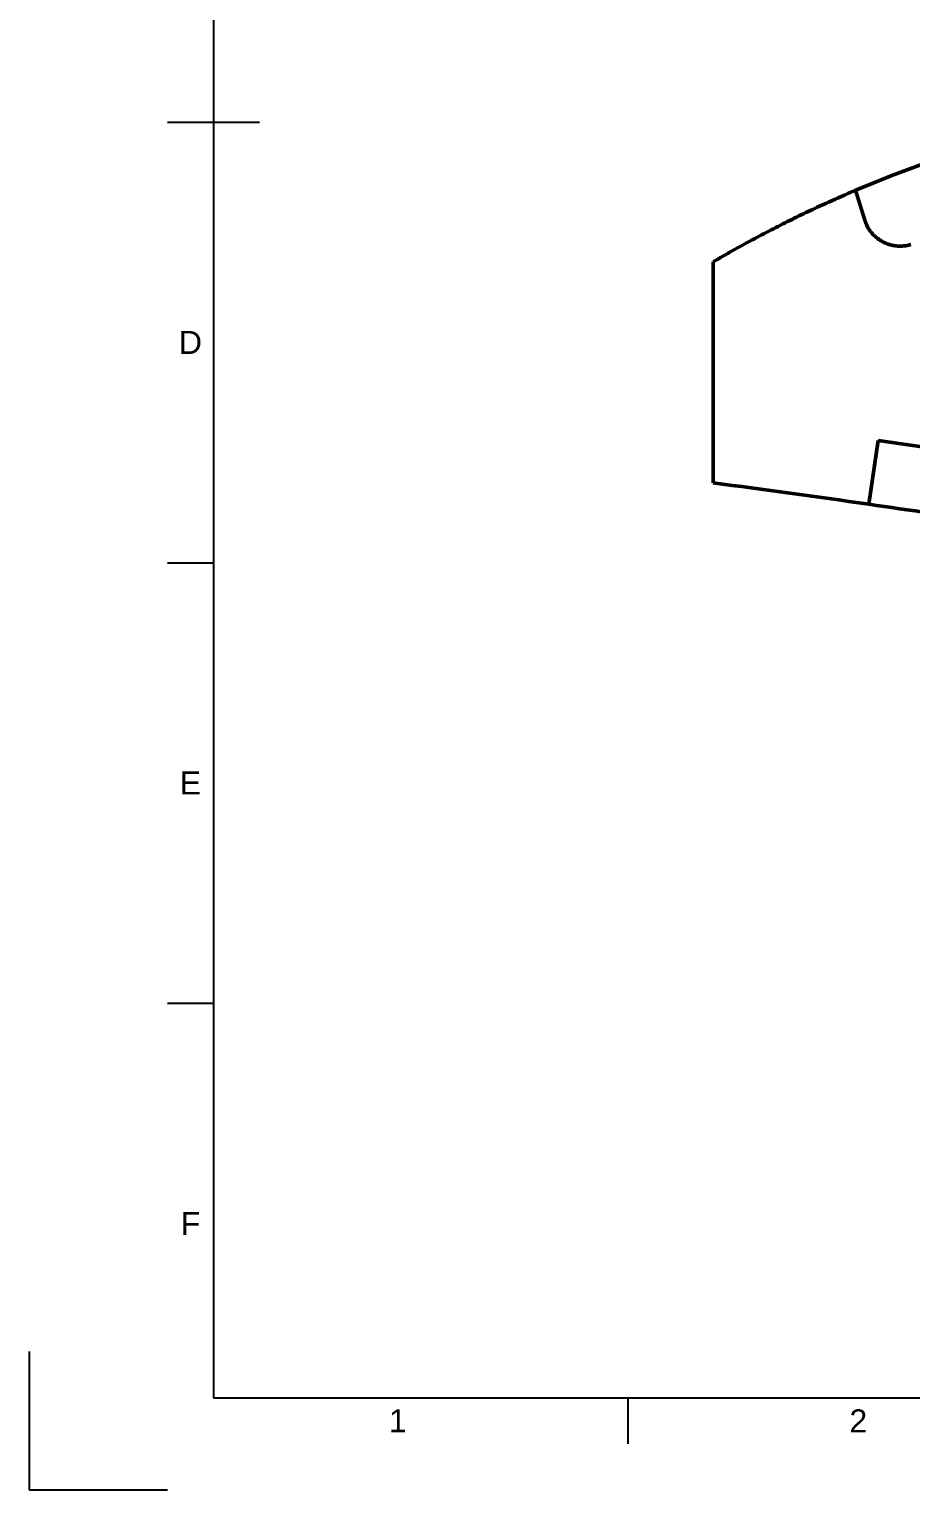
# Model space of a CAD drawing. Header units: millimetres. Extents: x 0 to 420, y 0 to 297.
# Drawn here: x 0 to 95.7, y 0 to 158.6 of the extents above; entities that cross this region are included whole.
import ezdxf
from ezdxf.enums import TextEntityAlignment as Align

# ---------------------------------------------------------------- set-up
doc = ezdxf.new("R2010")
doc.units = ezdxf.units.MM
doc.header["$LTSCALE"] = 0.75
doc.layers.add('Border', color=7, linetype='Continuous', lineweight=25)
doc.layers.add('Sichtbar', color=7, linetype='Continuous', lineweight=50)
doc.styles.add('FusionTitle', font='arial.ttf')

# ---------------------------------------------------------------- blocks, each defined once
blk = doc.blocks.new('ISO_A3_SHEET')
at = {"layer": 'Border'}
for p, q in [((20, 287), (20, 10)), ((15, 148.5), (25, 148.5)), ((15, 100.66667), (20, 100.66667)), ((15, 52.83334), (20, 52.83334)), ((20, 10), (410, 10)), ((65, 5), (65, 10))]:
    blk.add_line(p, q, dxfattribs=at)
at = {"layer": 'Defpoints'}
for p, q in [((0, 15), (0, 0)), ((0, 0), (15, 0))]:
    blk.add_line(p, q, dxfattribs=at)
at = {"layer": 'Border', "style": 'FusionTitle'}
for s, p in [('D', (17.5, 124.58334)), ('E', (17.5, 76.75001)), ('F', (17.5, 28.91668)), ('1', (40, 7.5)), ('2', (90, 7.5))]:
    blk.add_text(s, height=2.5, dxfattribs=at).set_placement(p, align=Align.MIDDLE)

msp = doc.modelspace()

# ---------------------------------------------------------------- linework, layer by layer
at = {"layer": 'Sichtbar', "extrusion": (-1e-16, -1, 2.967e-13)}
for p, q in [((90.7, 137.87, 14.51), (89.71, 141.11, 14.51)), ((74.24, 133.33, 14.51), (74.24, 109.33, 14.51)), ((91.13, 107.01, 14.51), (92.16, 113.95, 14.51)), ((92.16, 113.95, 14.51), (110.19, 111.26, 14.51))]:
    msp.add_line(p, q, dxfattribs=at)
at = {"layer": 'Sichtbar'}
for points in [[(89.71, 141.11, 4.51), (100.22, 145.55, 4.51), (110.29, 148.24, 4.51), (123.66, 152.33, 4.51)], [(74.24, 109.33, 14.51), (79.73, 108.62, 14.51), (85.37, 107.84, 14.51), (91.13, 107.01, 14.51)], [(118.4, 102.95, 7.01), (109.04, 104.36, 7.01), (100.06, 105.72, 7.01), (91.13, 107.01, 7.01)]]:
    msp.add_open_spline(points, degree=3, dxfattribs=at)
for points, knots in [([(89.71, 141.11, 14.51), (89.31, 140.94, 14.51), (88.24, 140.48, 14.51), (86.52, 139.71, 14.51), (84.54, 138.79, 14.51), (82.54, 137.82, 14.51), (80.51, 136.79, 14.51), (78.45, 135.7, 14.51), (76.35, 134.55, 14.51), (74.95, 133.74, 14.51), (74.24, 133.33, 14.51)], [7.2601, 7.2601, 7.2601, 7.2601, 7.524673, 7.954138, 8.390522, 8.835227, 9.28967, 9.755274, 10.233472, 10.725699, 10.725699, 10.725699, 10.725699]), ([(95.7, 135.21, 14.51), (95.61, 135.18, 14.51), (95.43, 135.13, 14.51), (95.17, 135.08, 14.51), (94.9, 135.05, 14.51), (94.64, 135.03, 14.51), (94.38, 135.03, 14.51), (94.12, 135.05, 14.51), (93.86, 135.09, 14.51), (93.61, 135.14, 14.51), (93.36, 135.21, 14.51), (93.12, 135.29, 14.51), (92.88, 135.39, 14.51), (92.65, 135.5, 14.51), (92.43, 135.63, 14.51), (92.21, 135.77, 14.51), (92.01, 135.93, 14.51), (91.81, 136.1, 14.51), (91.66, 136.25, 14.51), (91.54, 136.37, 14.51), (91.46, 136.47, 14.51), (91.38, 136.57, 14.51), (91.3, 136.68, 14.51), (91.22, 136.78, 14.51), (91.15, 136.89, 14.51), (91.09, 136.99, 14.51), (91.05, 137.06, 14.51), (91.01, 137.12, 14.51), (90.98, 137.18, 14.51), (90.95, 137.24, 14.51), (90.92, 137.3, 14.51), (90.9, 137.36, 14.51), (90.87, 137.42, 14.51), (90.85, 137.47, 14.51), (90.83, 137.51, 14.51), (90.82, 137.54, 14.51), (90.8, 137.58, 14.51), (90.79, 137.61, 14.51), (90.78, 137.64, 14.51), (90.77, 137.67, 14.51), (90.76, 137.69, 14.51), (90.76, 137.7, 14.51), (90.75, 137.72, 14.51), (90.74, 137.74, 14.51), (90.74, 137.75, 14.51), (90.73, 137.77, 14.51), (90.73, 137.78, 14.51), (90.73, 137.79, 14.51), (90.72, 137.8, 14.51), (90.72, 137.81, 14.51), (90.72, 137.82, 14.51), (90.72, 137.82, 14.51), (90.71, 137.83, 14.51), (90.71, 137.83, 14.51), (90.71, 137.84, 14.51), (90.71, 137.84, 14.51), (90.71, 137.85, 14.51), (90.71, 137.85, 14.51), (90.71, 137.85, 14.51), (90.71, 137.85, 14.51), (90.71, 137.86, 14.51), (90.7, 137.86, 14.51), (90.7, 137.86, 14.51), (90.7, 137.86, 14.51), (90.7, 137.86, 14.51), (90.7, 137.86, 14.51), (90.7, 137.86, 14.51), (90.7, 137.86, 14.51), (90.7, 137.86, 14.51), (90.7, 137.86, 14.51), (90.7, 137.86, 14.51), (90.7, 137.86, 14.51), (90.7, 137.86, 14.51), (90.7, 137.87, 14.51), (90.7, 137.87, 14.51), (90.7, 137.87, 14.51), (90.7, 137.87, 14.51), (90.7, 137.87, 14.51), (90.7, 137.87, 14.51), (90.7, 137.87, 14.51), (90.7, 137.87, 14.51), (90.7, 137.87, 14.51), (90.7, 137.87, 14.51)], [-1.25605, -1.25605, -1.25605, -1.25605, -1.201423, -1.14751, -1.094194, -1.041376, -0.988965, -0.936884, -0.885066, -0.833451, -0.781991, -0.730639, -0.679357, -0.62811, -0.576862, -0.525579, -0.474225, -0.42276, -0.371141, -0.345254, -0.319309, -0.293298, -0.267213, -0.241044, -0.214784, -0.188421, -0.175198, -0.161944, -0.14866, -0.135342, -0.121991, -0.108603, -0.095178, -0.081714, -0.074966, -0.068208, -0.06144, -0.05466, -0.047869, -0.041067, -0.037662, -0.034253, -0.030842, -0.027427, -0.02401, -0.020589, -0.017166, -0.015453, -0.013739, -0.012024, -0.010309, -0.008593, -0.007734, -0.006876, -0.006017, -0.005158, -0.004299, -0.00344, -0.00301, -0.00258, -0.00215, -0.00172, -0.001505, -0.00129, -0.001075, -0.00086, -0.000645, -0.000538, -0.00043, -0.000323, -0.000269, -0.000215, -0.000161, -0.000108, -0.000081, -0.000054, -0.00004, -0.000027, -0.000013, -0.000007, -0.000002, 0, 0, 0, 0])]:
    msp.add_open_spline(points, degree=3, knots=knots, dxfattribs=at)

# ---------------------------------------------------------------- block references
at = {"layer": 'Border'}
msp.add_blockref('ISO_A3_SHEET', (0, 0), dxfattribs=at)

doc.saveas('drawing.dxf')
